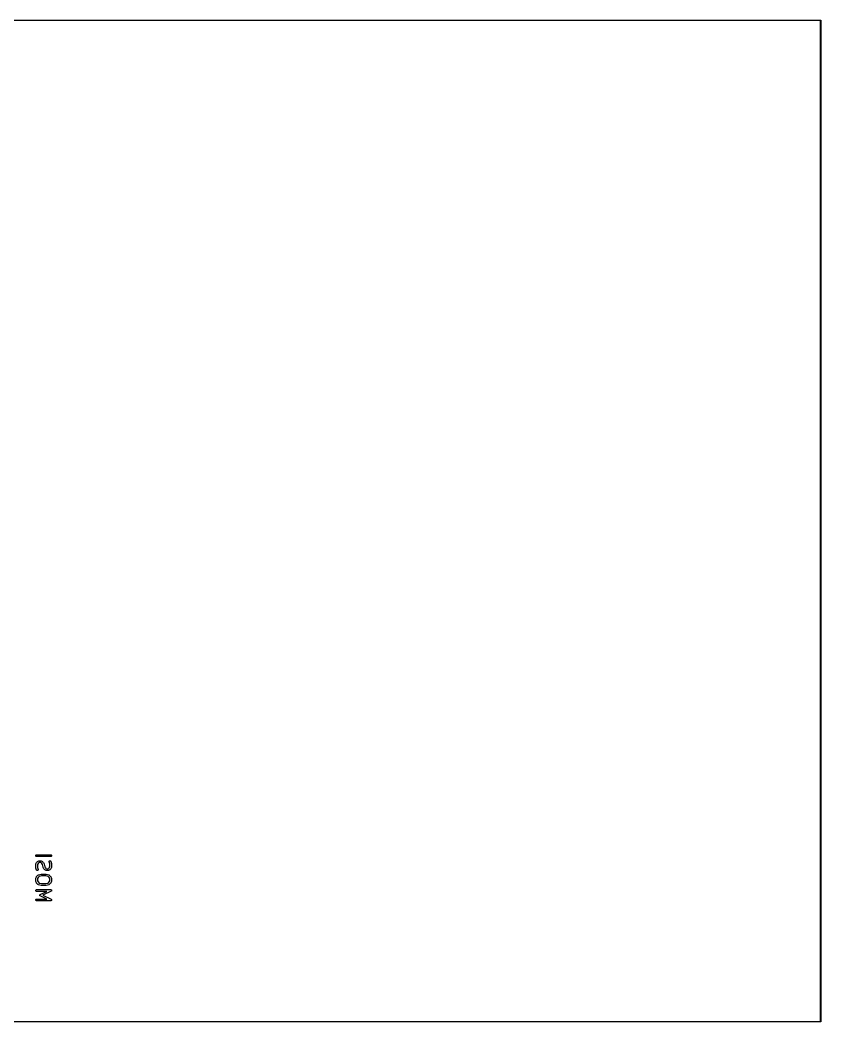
# Model space of a CAD drawing. Extents: x 4.07 to 10.8, y -5 to -0.8.
# Drawn here: x 7.442 to 10.801, y -5.001 to -0.799 of the extents above; entities that cross this region are included whole.
import ezdxf

# ---------------------------------------------------------------- set-up
doc = ezdxf.new("R2010")
doc.units = 0
doc.header["$MEASUREMENT"] = 0
doc.layers.add('BLACK', color=7, linetype='CONTINUOUS')

msp = doc.modelspace()

# ---------------------------------------------------------------- linework, layer by layer
at = {"layer": 'BLACK', "linetype": 'CONTINUOUS'}
for p, q in [((5.8, -0.799), (10.8, -0.799)), ((10.799, -0.801), (5.801, -0.801)), ((10.799, -4.999), (10.799, -0.801)), ((10.8, -0.799), (10.8004, -0.7991)), ((10.8004, -0.7991), (10.8009, -0.7996)), ((10.8009, -0.7996), (10.801, -0.8)), ((10.801, -0.8), (10.801, -5)), ((7.508, -4.3028), (7.5085, -4.3014)), ((7.508, -4.3042), (7.508, -4.3028)), ((7.5085, -4.3055), (7.508, -4.3042)), ((7.5085, -4.3014), (7.5096, -4.3004)), ((7.5096, -4.3065), (7.5085, -4.3055)), ((7.5096, -4.3004), (7.5109, -4.2999)), ((7.5109, -4.3071), (7.5096, -4.3065)), ((7.5109, -4.2999), (7.5116, -4.2998)), ((7.5116, -4.3072), (7.5109, -4.3071)), ((7.5116, -4.2998), (7.5707, -4.2998)), ((7.5707, -4.3072), (7.5116, -4.3072)), ((7.5156, -4.3283), (7.5212, -4.3255)), ((7.5212, -4.3255), (7.5219, -4.3252)), ((7.5219, -4.3252), (7.522, -4.3252)), ((7.522, -4.3252), (7.5221, -4.3252)), ((7.5221, -4.3252), (7.5229, -4.3251)), ((7.5229, -4.3251), (7.5285, -4.3251)), ((7.5285, -4.3251), (7.5292, -4.3252)), ((7.5292, -4.3252), (7.5293, -4.3252)), ((7.5293, -4.3252), (7.5295, -4.3252)), ((7.5295, -4.3252), (7.5301, -4.3255)), ((7.5301, -4.3255), (7.5358, -4.3283)), ((7.5642, -4.3293), (7.5643, -4.3278)), ((7.5643, -4.3278), (7.5649, -4.3265)), ((7.5649, -4.3265), (7.566, -4.3256)), ((7.566, -4.3256), (7.5674, -4.3251)), ((7.5674, -4.3251), (7.5688, -4.3252)), ((7.5688, -4.3252), (7.5701, -4.3259)), ((7.5701, -4.3259), (7.5711, -4.327)), ((7.5707, -4.2998), (7.5714, -4.2999)), ((7.5714, -4.3071), (7.5707, -4.3072)), ((7.5711, -4.327), (7.5714, -4.3276)), ((7.5714, -4.2999), (7.5727, -4.3004)), ((7.5727, -4.3065), (7.5714, -4.3071)), ((7.5714, -4.3276), (7.5742, -4.3361)), ((7.5727, -4.3004), (7.5737, -4.3014)), ((7.5737, -4.3055), (7.5727, -4.3065)), ((7.5737, -4.3014), (7.5743, -4.3028)), ((7.5743, -4.3042), (7.5737, -4.3055)), ((7.5743, -4.3028), (7.5743, -4.3042)), ((7.5079, -4.34), (7.508, -4.3393)), ((7.5079, -4.3541), (7.5079, -4.34)), ((7.508, -4.3545), (7.5079, -4.3541)), ((7.5079, -4.3546), (7.508, -4.3545)), ((7.508, -4.3547), (7.5079, -4.3546)), ((7.508, -4.3392), (7.5081, -4.3391)), ((7.508, -4.3393), (7.508, -4.3392)), ((7.508, -4.3548), (7.508, -4.3547)), ((7.508, -4.3549), (7.508, -4.3548)), ((7.5081, -4.3553), (7.508, -4.3549)), ((7.5081, -4.3391), (7.5083, -4.3384)), ((7.5109, -4.3637), (7.5081, -4.3553)), ((7.5083, -4.3384), (7.5111, -4.3328)), ((7.5112, -4.3644), (7.5109, -4.3637)), ((7.5111, -4.3328), (7.5113, -4.3325)), ((7.5122, -4.3655), (7.5112, -4.3644)), ((7.5113, -4.3325), (7.5114, -4.3324)), ((7.5114, -4.3323), (7.5115, -4.3322)), ((7.5114, -4.3324), (7.5114, -4.3323)), ((7.5115, -4.3322), (7.5116, -4.3321)), ((7.5116, -4.3321), (7.5118, -4.3318)), ((7.5118, -4.3318), (7.5146, -4.329)), ((7.5134, -4.3661), (7.5122, -4.3655)), ((7.5149, -4.3662), (7.5134, -4.3661)), ((7.5146, -4.329), (7.5149, -4.3288)), ((7.5149, -4.3288), (7.515, -4.3287)), ((7.5163, -4.3657), (7.5149, -4.3662)), ((7.515, -4.3287), (7.5151, -4.3286)), ((7.5151, -4.3286), (7.5152, -4.3285)), ((7.5152, -4.3285), (7.5153, -4.3285)), ((7.5153, -4.3285), (7.5156, -4.3283)), ((7.5175, -4.3366), (7.5153, -4.3409)), ((7.5153, -4.3409), (7.5153, -4.3535)), ((7.5153, -4.3535), (7.5179, -4.3614)), ((7.5173, -4.3648), (7.5163, -4.3657)), ((7.518, -4.3635), (7.5173, -4.3648)), ((7.5194, -4.3346), (7.5175, -4.3366)), ((7.5179, -4.3614), (7.5181, -4.3621)), ((7.5181, -4.3621), (7.518, -4.3635)), ((7.5237, -4.3325), (7.5194, -4.3346)), ((7.5276, -4.3325), (7.5237, -4.3325)), ((7.5319, -4.3346), (7.5276, -4.3325)), ((7.5339, -4.3366), (7.5319, -4.3346)), ((7.5363, -4.3413), (7.5339, -4.3366)), ((7.5358, -4.3283), (7.5361, -4.3285)), ((7.5361, -4.3285), (7.5362, -4.3285)), ((7.5362, -4.3285), (7.5363, -4.3286)), ((7.5363, -4.3286), (7.5364, -4.3287)), ((7.539, -4.3522), (7.5363, -4.3413)), ((7.5364, -4.3287), (7.5364, -4.3288)), ((7.5364, -4.3288), (7.5367, -4.329)), ((7.5367, -4.329), (7.5395, -4.3318)), ((7.539, -4.3523), (7.539, -4.3522)), ((7.539, -4.3522), (7.539, -4.3522)), ((7.5391, -4.3526), (7.539, -4.3523)), ((7.5392, -4.3529), (7.5391, -4.3526)), ((7.5421, -4.3586), (7.5392, -4.3529)), ((7.5392, -4.3529), (7.5392, -4.3529)), ((7.5392, -4.3529), (7.5392, -4.3529)), ((7.5395, -4.3318), (7.5398, -4.3321)), ((7.5398, -4.3321), (7.5398, -4.3322)), ((7.5398, -4.3322), (7.5399, -4.3323)), ((7.5399, -4.3323), (7.54, -4.3324)), ((7.54, -4.3324), (7.54, -4.3325)), ((7.54, -4.3325), (7.5402, -4.3328)), ((7.5402, -4.3328), (7.543, -4.3384)), ((7.5423, -4.3589), (7.5421, -4.3586)), ((7.5423, -4.359), (7.5423, -4.3589)), ((7.5424, -4.3591), (7.5423, -4.359)), ((7.5424, -4.3592), (7.5424, -4.3591)), ((7.5425, -4.3592), (7.5424, -4.3592)), ((7.5427, -4.3595), (7.5425, -4.3592)), ((7.5456, -4.3623), (7.5427, -4.3595)), ((7.543, -4.3384), (7.5431, -4.3384)), ((7.5431, -4.3384), (7.5431, -4.3385)), ((7.5431, -4.3385), (7.5432, -4.3388)), ((7.5432, -4.3388), (7.5433, -4.3391)), ((7.5433, -4.3391), (7.5433, -4.3391)), ((7.5433, -4.3391), (7.5433, -4.3391)), ((7.5433, -4.3391), (7.546, -4.35)), ((7.5458, -4.3626), (7.5456, -4.3623)), ((7.5459, -4.3626), (7.5458, -4.3626)), ((7.546, -4.3627), (7.5459, -4.3626)), ((7.546, -4.35), (7.5484, -4.3547)), ((7.5461, -4.3628), (7.546, -4.3627)), ((7.5462, -4.3628), (7.5461, -4.3628)), ((7.5465, -4.363), (7.5462, -4.3628)), ((7.5521, -4.3658), (7.5465, -4.363)), ((7.5484, -4.3547), (7.5504, -4.3567)), ((7.5504, -4.3567), (7.5547, -4.3588)), ((7.5528, -4.3661), (7.5521, -4.3658)), ((7.553, -4.3661), (7.5528, -4.3661)), ((7.5531, -4.3662), (7.553, -4.3661)), ((7.5538, -4.3662), (7.5531, -4.3662)), ((7.5594, -4.3662), (7.5538, -4.3662)), ((7.5547, -4.3588), (7.5585, -4.3588)), ((7.5585, -4.3588), (7.5629, -4.3567)), ((7.5601, -4.3662), (7.5594, -4.3662)), ((7.5603, -4.3661), (7.5601, -4.3662)), ((7.5604, -4.3661), (7.5603, -4.3661)), ((7.5611, -4.3658), (7.5604, -4.3661)), ((7.5667, -4.363), (7.5611, -4.3658)), ((7.5629, -4.3567), (7.5648, -4.3547)), ((7.5644, -4.33), (7.5642, -4.3293)), ((7.567, -4.3378), (7.5644, -4.33)), ((7.5648, -4.3547), (7.567, -4.3504)), ((7.567, -4.3628), (7.5667, -4.363)), ((7.567, -4.3504), (7.567, -4.3378)), ((7.5671, -4.3628), (7.567, -4.3628)), ((7.5672, -4.3627), (7.5671, -4.3628)), ((7.5673, -4.3626), (7.5672, -4.3627)), ((7.5674, -4.3626), (7.5673, -4.3626)), ((7.5677, -4.3623), (7.5674, -4.3626)), ((7.5705, -4.3595), (7.5677, -4.3623)), ((7.5707, -4.3592), (7.5705, -4.3595)), ((7.5708, -4.3592), (7.5707, -4.3592)), ((7.5709, -4.359), (7.5708, -4.3591)), ((7.5708, -4.3591), (7.5708, -4.3592)), ((7.571, -4.3589), (7.5709, -4.359)), ((7.5712, -4.3586), (7.571, -4.3589)), ((7.574, -4.3529), (7.5712, -4.3586)), ((7.5742, -4.3523), (7.574, -4.3529)), ((7.5742, -4.3361), (7.5742, -4.3364)), ((7.5742, -4.3364), (7.5743, -4.3365)), ((7.5743, -4.352), (7.5742, -4.3521)), ((7.5742, -4.3521), (7.5742, -4.3523)), ((7.5743, -4.3365), (7.5743, -4.3366)), ((7.5743, -4.3366), (7.5743, -4.3368)), ((7.5743, -4.3368), (7.5743, -4.3369)), ((7.5743, -4.3369), (7.5744, -4.3372)), ((7.5744, -4.3513), (7.5743, -4.352)), ((7.5744, -4.3372), (7.5744, -4.3513)), ((7.5079, -4.3991), (7.508, -4.3984)), ((7.5079, -4.4103), (7.5079, -4.3991)), ((7.508, -4.4111), (7.5079, -4.4103)), ((7.508, -4.3983), (7.5081, -4.3981)), ((7.508, -4.3984), (7.508, -4.3983)), ((7.508, -4.4112), (7.508, -4.4111)), ((7.5081, -4.4113), (7.508, -4.4112)), ((7.5081, -4.3981), (7.5083, -4.3974)), ((7.5083, -4.412), (7.5081, -4.4113)), ((7.5083, -4.3974), (7.5111, -4.3918)), ((7.5111, -4.4176), (7.5083, -4.412)), ((7.5111, -4.3918), (7.5113, -4.3915)), ((7.5113, -4.3915), (7.5114, -4.3914)), ((7.5114, -4.3913), (7.5115, -4.3912)), ((7.5114, -4.3914), (7.5114, -4.3913)), ((7.5115, -4.3912), (7.5116, -4.3911)), ((7.5116, -4.3911), (7.5118, -4.3909)), ((7.5118, -4.3909), (7.5174, -4.3852)), ((7.5175, -4.3957), (7.5153, -4.4)), ((7.5153, -4.4), (7.5153, -4.4095)), ((7.5153, -4.4095), (7.5175, -4.4138)), ((7.5174, -4.3852), (7.518, -4.3848)), ((7.5219, -4.3912), (7.5175, -4.3957)), ((7.518, -4.3848), (7.5183, -4.3847)), ((7.5183, -4.3847), (7.5185, -4.3845)), ((7.5185, -4.3845), (7.5192, -4.3843)), ((7.5192, -4.3843), (7.5304, -4.3815)), ((7.5318, -4.3887), (7.5219, -4.3912)), ((7.5304, -4.3815), (7.5305, -4.3814)), ((7.5305, -4.3814), (7.5306, -4.3814)), ((7.5306, -4.3814), (7.5308, -4.3814)), ((7.5308, -4.3814), (7.5311, -4.3813)), ((7.5311, -4.3813), (7.5312, -4.3814)), ((7.5312, -4.3814), (7.5313, -4.3813)), ((7.5313, -4.3813), (7.551, -4.3813)), ((7.5505, -4.3887), (7.5318, -4.3887)), ((7.5603, -4.3912), (7.5505, -4.3887)), ((7.551, -4.3813), (7.5511, -4.3814)), ((7.5511, -4.3814), (7.5512, -4.3813)), ((7.5512, -4.3813), (7.5514, -4.3814)), ((7.5514, -4.3814), (7.5517, -4.3814)), ((7.5517, -4.3814), (7.5518, -4.3814)), ((7.5518, -4.3814), (7.5519, -4.3815)), ((7.5519, -4.3815), (7.5631, -4.3843)), ((7.5648, -4.3957), (7.5603, -4.3912)), ((7.5631, -4.3843), (7.5638, -4.3845)), ((7.5638, -4.3845), (7.564, -4.3847)), ((7.564, -4.3847), (7.5643, -4.3848)), ((7.5643, -4.3848), (7.5648, -4.3852)), ((7.5648, -4.3852), (7.5705, -4.3909)), ((7.567, -4.4), (7.5648, -4.3957)), ((7.5648, -4.4138), (7.567, -4.4095)), ((7.567, -4.4095), (7.567, -4.4)), ((7.5705, -4.3909), (7.5707, -4.3911)), ((7.5707, -4.3911), (7.5708, -4.3912)), ((7.5708, -4.3912), (7.5708, -4.3913)), ((7.5708, -4.3913), (7.5709, -4.3914)), ((7.5709, -4.3914), (7.571, -4.3915)), ((7.571, -4.3915), (7.5712, -4.3918)), ((7.5712, -4.3918), (7.574, -4.3974)), ((7.574, -4.412), (7.5712, -4.4176)), ((7.574, -4.3974), (7.5742, -4.3981)), ((7.5742, -4.4113), (7.574, -4.412)), ((7.5742, -4.3981), (7.5742, -4.3983)), ((7.5742, -4.3983), (7.5743, -4.3984)), ((7.5743, -4.4111), (7.5742, -4.4112)), ((7.5742, -4.4112), (7.5742, -4.4113)), ((7.5743, -4.3984), (7.5744, -4.3991)), ((7.5744, -4.4103), (7.5743, -4.4111)), ((7.5744, -4.3991), (7.5744, -4.4103)), ((7.508, -4.449), (7.5085, -4.4477)), ((7.508, -4.4504), (7.508, -4.449)), ((7.5085, -4.4518), (7.508, -4.4504)), ((7.5085, -4.4477), (7.5096, -4.4466)), ((7.5096, -4.4528), (7.5085, -4.4518)), ((7.5096, -4.4466), (7.5109, -4.4461)), ((7.5109, -4.4533), (7.5096, -4.4528)), ((7.5109, -4.4461), (7.5116, -4.446)), ((7.5116, -4.4534), (7.5109, -4.4533)), ((7.5113, -4.4179), (7.5111, -4.4176)), ((7.5114, -4.418), (7.5113, -4.4179)), ((7.5114, -4.4181), (7.5114, -4.418)), ((7.5115, -4.4182), (7.5114, -4.4181)), ((7.5116, -4.4183), (7.5115, -4.4182)), ((7.5118, -4.4186), (7.5116, -4.4183)), ((7.5116, -4.446), (7.5707, -4.446)), ((7.554, -4.4534), (7.5116, -4.4534)), ((7.5174, -4.4242), (7.5118, -4.4186)), ((7.518, -4.4247), (7.5174, -4.4242)), ((7.5175, -4.4138), (7.5219, -4.4183)), ((7.5183, -4.4248), (7.518, -4.4247)), ((7.5185, -4.4249), (7.5183, -4.4248)), ((7.5192, -4.4252), (7.5185, -4.4249)), ((7.5304, -4.428), (7.5192, -4.4252)), ((7.5219, -4.4183), (7.5318, -4.4207)), ((7.5269, -4.4661), (7.554, -4.4534)), ((7.5305, -4.428), (7.5304, -4.428)), ((7.5306, -4.428), (7.5305, -4.428)), ((7.5308, -4.428), (7.5306, -4.428)), ((7.5311, -4.4281), (7.5308, -4.428)), ((7.5312, -4.4281), (7.5311, -4.4281)), ((7.5313, -4.4281), (7.5312, -4.4281)), ((7.551, -4.4281), (7.5313, -4.4281)), ((7.5318, -4.4207), (7.5505, -4.4207)), ((7.5722, -4.4531), (7.5372, -4.4694)), ((7.5505, -4.4207), (7.5603, -4.4183)), ((7.5511, -4.4281), (7.551, -4.4281)), ((7.5512, -4.4281), (7.5511, -4.4281)), ((7.5514, -4.428), (7.5512, -4.4281)), ((7.5517, -4.428), (7.5514, -4.428)), ((7.5518, -4.428), (7.5517, -4.428)), ((7.5519, -4.428), (7.5518, -4.428)), ((7.5631, -4.4252), (7.5519, -4.428)), ((7.5603, -4.4183), (7.5648, -4.4138)), ((7.5638, -4.4249), (7.5631, -4.4252)), ((7.564, -4.4248), (7.5638, -4.4249)), ((7.5643, -4.4247), (7.564, -4.4248)), ((7.5648, -4.4242), (7.5643, -4.4247)), ((7.5705, -4.4186), (7.5648, -4.4242)), ((7.5707, -4.4183), (7.5705, -4.4186)), ((7.5708, -4.4182), (7.5707, -4.4183)), ((7.5707, -4.446), (7.5711, -4.4461)), ((7.5709, -4.418), (7.5708, -4.4181)), ((7.5708, -4.4181), (7.5708, -4.4182)), ((7.571, -4.4179), (7.5709, -4.418)), ((7.5712, -4.4176), (7.571, -4.4179)), ((7.5711, -4.4461), (7.5712, -4.4461)), ((7.5712, -4.4461), (7.5713, -4.4461)), ((7.5713, -4.4461), (7.5714, -4.4461)), ((7.5714, -4.4461), (7.572, -4.4463)), ((7.572, -4.4463), (7.5726, -4.4466)), ((7.5726, -4.4528), (7.5722, -4.4531)), ((7.5726, -4.4466), (7.5726, -4.4466)), ((7.5726, -4.4466), (7.5727, -4.4466)), ((7.5727, -4.4528), (7.5726, -4.4528)), ((7.5727, -4.4466), (7.5732, -4.4471)), ((7.5728, -4.4527), (7.5727, -4.4528)), ((7.5733, -4.4522), (7.5728, -4.4527)), ((7.5728, -4.4527), (7.5728, -4.4527)), ((7.5732, -4.4471), (7.5736, -4.4475)), ((7.5737, -4.4518), (7.5733, -4.4522)), ((7.5736, -4.4475), (7.5737, -4.4476)), ((7.5737, -4.4476), (7.5737, -4.4477)), ((7.5737, -4.4477), (7.574, -4.4483)), ((7.5738, -4.4517), (7.5737, -4.4518)), ((7.574, -4.451), (7.5738, -4.4516)), ((7.5738, -4.4516), (7.5738, -4.4517)), ((7.574, -4.4483), (7.5743, -4.4488)), ((7.5743, -4.4504), (7.574, -4.451)), ((7.5743, -4.4488), (7.5743, -4.4489)), ((7.5743, -4.4489), (7.5743, -4.449)), ((7.5743, -4.449), (7.5743, -4.4496)), ((7.5743, -4.4496), (7.5743, -4.4503)), ((7.5743, -4.4503), (7.5743, -4.4504)), ((7.5743, -4.4504), (7.5743, -4.4504)), ((7.508, -4.4884), (7.5085, -4.487)), ((7.508, -4.4898), (7.508, -4.4884)), ((7.5085, -4.4911), (7.508, -4.4898)), ((7.5085, -4.487), (7.5096, -4.486)), ((7.5096, -4.4922), (7.5085, -4.4911)), ((7.5096, -4.486), (7.5109, -4.4855)), ((7.5109, -4.4927), (7.5096, -4.4922)), ((7.5109, -4.4855), (7.5116, -4.4854)), ((7.5116, -4.4928), (7.5109, -4.4927)), ((7.5116, -4.4854), (7.554, -4.4854)), ((7.5707, -4.4928), (7.5116, -4.4928)), ((7.5248, -4.4688), (7.5249, -4.4687)), ((7.5249, -4.4694), (7.5248, -4.4688)), ((7.5248, -4.47), (7.5249, -4.4694)), ((7.5249, -4.4701), (7.5248, -4.47)), ((7.5249, -4.4685), (7.5251, -4.468)), ((7.5249, -4.4687), (7.5249, -4.4685)), ((7.5249, -4.4703), (7.5249, -4.4701)), ((7.5251, -4.4708), (7.5249, -4.4703)), ((7.5251, -4.468), (7.5253, -4.4675)), ((7.5253, -4.4713), (7.5251, -4.4708)), ((7.5253, -4.4675), (7.5254, -4.4674)), ((7.5254, -4.4714), (7.5253, -4.4713)), ((7.5254, -4.4674), (7.5255, -4.4672)), ((7.5255, -4.4716), (7.5254, -4.4714)), ((7.5255, -4.4672), (7.5259, -4.4668)), ((7.5259, -4.472), (7.5255, -4.4716)), ((7.5259, -4.4668), (7.5263, -4.4664)), ((7.5263, -4.4724), (7.5259, -4.472)), ((7.5263, -4.4664), (7.5265, -4.4663)), ((7.5265, -4.4725), (7.5263, -4.4724)), ((7.5265, -4.4663), (7.5266, -4.4662)), ((7.5266, -4.4726), (7.5265, -4.4725)), ((7.5266, -4.4662), (7.5267, -4.4662)), ((7.5267, -4.4726), (7.5266, -4.4726)), ((7.5267, -4.4662), (7.5269, -4.4661)), ((7.5269, -4.4727), (7.5267, -4.4726)), ((7.554, -4.4854), (7.5269, -4.4727)), ((7.5372, -4.4694), (7.5722, -4.4857)), ((7.5711, -4.4927), (7.5707, -4.4928)), ((7.5712, -4.4927), (7.5711, -4.4927)), ((7.5713, -4.4927), (7.5712, -4.4927)), ((7.5714, -4.4927), (7.5713, -4.4927)), ((7.572, -4.4925), (7.5714, -4.4927)), ((7.5726, -4.4922), (7.572, -4.4925)), ((7.5722, -4.4857), (7.5726, -4.486)), ((7.5726, -4.486), (7.5727, -4.486)), ((7.5727, -4.4922), (7.5726, -4.4922)), ((7.5726, -4.4922), (7.5726, -4.4922)), ((7.5727, -4.486), (7.5728, -4.486)), ((7.5732, -4.4917), (7.5727, -4.4922)), ((7.5728, -4.486), (7.5728, -4.4861)), ((7.5728, -4.4861), (7.5733, -4.4866)), ((7.5736, -4.4913), (7.5732, -4.4917)), ((7.5733, -4.4866), (7.5737, -4.487)), ((7.5737, -4.4912), (7.5736, -4.4913)), ((7.5737, -4.487), (7.5738, -4.4871)), ((7.574, -4.4905), (7.5737, -4.4911)), ((7.5737, -4.4911), (7.5737, -4.4912)), ((7.5738, -4.4871), (7.5738, -4.4872)), ((7.5738, -4.4872), (7.574, -4.4878)), ((7.574, -4.4878), (7.5743, -4.4884)), ((7.5743, -4.49), (7.574, -4.4905)), ((7.5743, -4.4884), (7.5743, -4.4884)), ((7.5743, -4.4884), (7.5743, -4.4885)), ((7.5743, -4.4885), (7.5743, -4.4892)), ((7.5743, -4.4892), (7.5743, -4.4898)), ((7.5743, -4.4898), (7.5743, -4.4899)), ((7.5743, -4.4899), (7.5743, -4.49)), ((5.801, -4.999), (10.799, -4.999)), ((10.801, -5), (10.8009, -5.0004)), ((10.8, -5.001), (5.8, -5.001)), ((10.8004, -5.0009), (10.8, -5.001)), ((10.8009, -5.0004), (10.8004, -5.0009))]:
    msp.add_line(p, q, dxfattribs=at)

doc.saveas('drawing.dxf')
